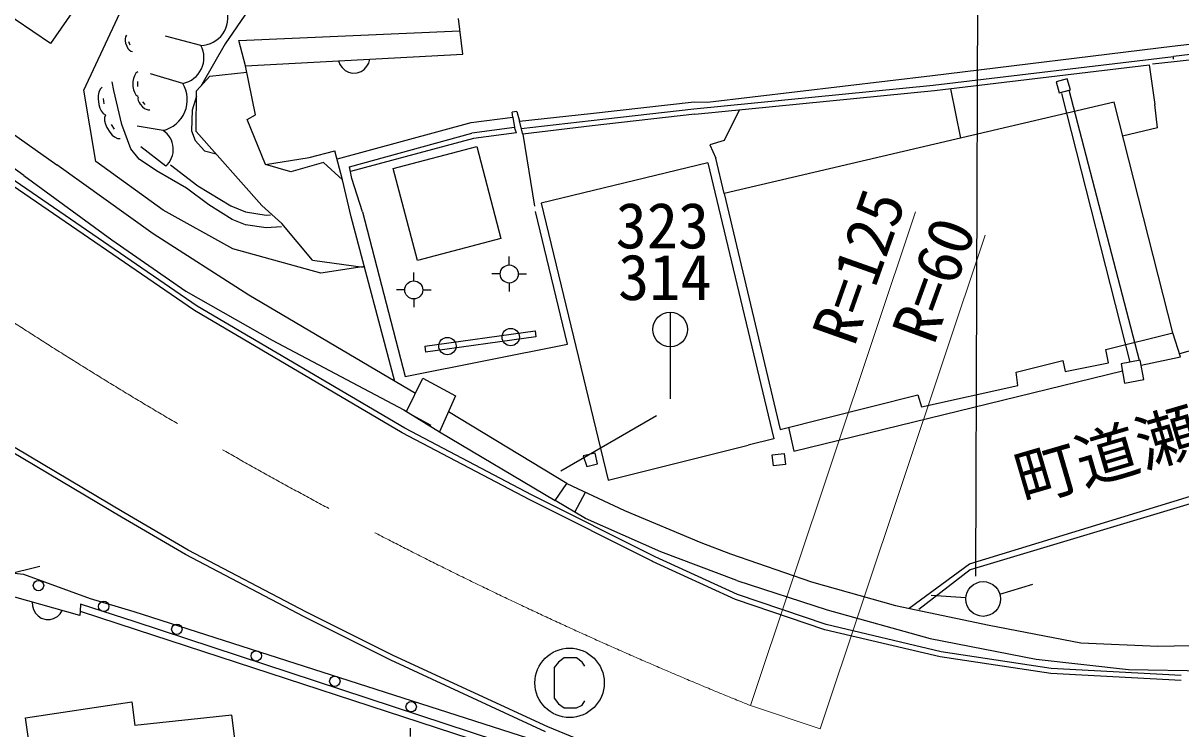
# Model space of a CAD drawing. Units: millimetres, scale not verified. Extents: x 40000 to 680000, y 20000 to 380000.
# Drawn here: x 117259 to 150628, y 270059 to 290391 of the extents above; entities that cross this region are included whole.
import ezdxf
from ezdxf.enums import TextEntityAlignment as Align

# ---------------------------------------------------------------- set-up
doc = ezdxf.new("R2010")
doc.units = ezdxf.units.MM
doc.header["$LTSCALE"] = 1000
doc.linetypes.add('CHAIN', pattern=[18.5, 12, -1.5, 3.5, -1.5])
for name, color, linetype, lineweight in [('M-BGD', 7, 'Continuous', 25), ('M-BGD-EXST', 7, 'Continuous', 25), ('M-BMK', 2, 'CHAIN', 13), ('M-STR-HTXT', 7, 'Continuous', 13), ('M-STR-STRC', 7, 'Continuous', 25)]:
    doc.layers.add(name, color=color, linetype=linetype, lineweight=lineweight)
doc.styles.add('ＭＳ ゴシック', font='')
doc.styles.get('ＭＳ ゴシック').set_extended_font_data('MS Gothic')

msp = doc.modelspace()

# ---------------------------------------------------------------- linework, layer by layer
at = {"layer": 'M-BGD'}
for p, q in [((119007, 288462), (121139, 293006)), ((118048, 289805), (114447, 292241)), ((119636, 292091), (118048, 289805)), ((111533, 291047), (118226, 286312)), ((117277, 286004), (111010, 290460)), ((129930, 289493), (129805, 290523)), ((120208, 289999), (120198, 289941)), ((120235, 290041), (120208, 289999)), ((122384, 289752), (121360, 290020)), ((123479, 289889), (129848, 290169)), ((150375, 289724), (153443, 290079)), ((120198, 289941), (120200, 289878)), ((120200, 289878), (120212, 289818)), ((120212, 289818), (120247, 289725)), ((120247, 289725), (120281, 289663)), ((120281, 289663), (120318, 289623)), ((120341, 289760), (120305, 289854)), ((123669, 289166), (123479, 289889)), ((143468, 288884), (150375, 289724)), ((153487, 289776), (150414, 289435)), ((120318, 289623), (120363, 289587)), ((120363, 289587), (120412, 289573)), ((123669, 289166), (129930, 289493)), ((126350, 289306), (126391, 289200)), ((127218, 289243), (127249, 289353)), ((143492, 288606), (150414, 289435)), ((150417, 289358), (150414, 289435)), ((153514, 289620), (150436, 289279)), ((120562, 288988), (120506, 288946)), ((122636, 288868), (123708, 288975)), ((123957, 287753), (123669, 289166)), ((126391, 289200), (126450, 289113)), ((126450, 289113), (126545, 289028)), ((126545, 289028), (126637, 288979)), ((126637, 288979), (126747, 288948)), ((126891, 288956), (126997, 288997)), ((126997, 288997), (127084, 289056)), ((127084, 289056), (127169, 289150)), ((127169, 289150), (127218, 289243)), ((143525, 288449), (149718, 289187)), ((149718, 289187), (149881, 288048)), ((150436, 289279), (149808, 289212)), ((120436, 288792), (120422, 288708)), ((120422, 288708), (120422, 288568)), ((120464, 288876), (120436, 288792)), ((120506, 288946), (120464, 288876)), ((120562, 288568), (120562, 288708)), ((121865, 288656), (120926, 288934)), ((122256, 288442), (122636, 288868)), ((126747, 288948), (126891, 288956)), ((136988, 288113), (143468, 288884)), ((147355, 288786), (147037, 288696)), ((147037, 288696), (147125, 288384)), ((147443, 288474), (147355, 288786)), ((119353, 286407), (119007, 288462)), ((119423, 288304), (119418, 288206)), ((119443, 288403), (119423, 288304)), ((119482, 288488), (119443, 288403)), ((119540, 288543), (119482, 288488)), ((120422, 288568), (120436, 288470)), ((120436, 288470), (120464, 288400)), ((120464, 288400), (120506, 288330)), ((120506, 288330), (120562, 288288)), ((122248, 287270), (122256, 288442)), ((136589, 287924), (143492, 288606)), ((136618, 287773), (143525, 288449)), ((143992, 288502), (144279, 287079)), ((147125, 288384), (147443, 288474)), ((147186, 288362), (149154, 280624)), ((149433, 280675), (147411, 288464)), ((119418, 288206), (119437, 288047)), ((119437, 288047), (119465, 287938)), ((119595, 288066), (119577, 288225)), ((120577, 288271), (120567, 288222)), ((120567, 288222), (120578, 288165)), ((120578, 288165), (120603, 288106)), ((120603, 288106), (120635, 288055)), ((120635, 288055), (120701, 287980)), ((120701, 287980), (120755, 287935)), ((120776, 288047), (120710, 288121)), ((133616, 287790), (136595, 288126)), ((136595, 288126), (136988, 288113)), ((148706, 288116), (137463, 285481)), ((150398, 281464), (148706, 288116)), ((149958, 287375), (149881, 288048)), ((119465, 287938), (119506, 287862)), ((119506, 287862), (119563, 287788)), ((119563, 287788), (119633, 287748)), ((119635, 287744), (119606, 287669)), ((119606, 287669), (119608, 287576)), ((120755, 287935), (120804, 287911)), ((120804, 287911), (120859, 287893)), ((120859, 287893), (120909, 287897)), ((123711, 287611), (123957, 287753)), ((130177, 287532), (131375, 287687)), ((131487, 287844), (131353, 287830)), ((131375, 287687), (131353, 287830)), ((131375, 287687), (131426, 287383)), ((131487, 287844), (131568, 287565)), ((131568, 287565), (133616, 287790)), ((133634, 287584), (136589, 287924)), ((136618, 287773), (133661, 287430)), ((137461, 287008), (137915, 287900)), ((119608, 287576), (119631, 287478)), ((119631, 287478), (119668, 287388)), ((119668, 287388), (119753, 287252)), ((119889, 287336), (119804, 287472)), ((121290, 287295), (120542, 287423)), ((124243, 286314), (123711, 287611)), ((126320, 286480), (130177, 287532)), ((131426, 287383), (130192, 287218)), ((131475, 287227), (131426, 287383)), ((131662, 287194), (131568, 287565)), ((131617, 287354), (133634, 287584)), ((133661, 287430), (131662, 287194)), ((149958, 287375), (148946, 287136)), ((119753, 287252), (119825, 287165)), ((119825, 287165), (119895, 287114)), ((119895, 287114), (119978, 287072)), ((119978, 287072), (120057, 287065)), ((124142, 285138), (122248, 287270)), ((126669, 286251), (130192, 287218)), ((130241, 287065), (126693, 286113)), ((131475, 287227), (130241, 287065)), ((131662, 287194), (131995, 285116)), ((137461, 287008), (137054, 286888)), ((121367, 286269), (120654, 286832)), ((125504, 286524), (126244, 286711)), ((126466, 285879), (126244, 286711)), ((127921, 286205), (130332, 286842)), ((130332, 286842), (131032, 284190)), ((137054, 286888), (137223, 286503)), ((121005, 284324), (118226, 286312)), ((121293, 285001), (119353, 286407)), ((124243, 286314), (125504, 286524)), ((124977, 286110), (124243, 286314)), ((125918, 286373), (124977, 286110)), ((126466, 285879), (125918, 286373)), ((136990, 286368), (132191, 285204)), ((136990, 286368), (137302, 285082)), ((137463, 285481), (137223, 286503)), ((117277, 286004), (119814, 284150)), ((126737, 285920), (126669, 286251)), ((128621, 283553), (127921, 286205)), ((122195, 282113), (116788, 285824)), ((122276, 282240), (116874, 285948)), ((126716, 284807), (126466, 285879)), ((127037, 284957), (126737, 285920)), ((137463, 285481), (139078, 278686)), ((123304, 283887), (121293, 285001)), ((124712, 284615), (124142, 285138)), ((132191, 285204), (134117, 277228)), ((137302, 285082), (138897, 278417)), ((127971, 280071), (126716, 284807)), ((127037, 284957), (128271, 280212)), ((132950, 281139), (132031, 284966)), ((164320, 284724), (150593, 280865)), ((123768, 282552), (121005, 284324)), ((125599, 283562), (124712, 284615)), ((119814, 284150), (121949, 282666)), ((131032, 284190), (128621, 283553)), ((125836, 283188), (123304, 283887)), ((131269, 283424), (131269, 283664)), ((125599, 283562), (127058, 283362)), ((127028, 283366), (125836, 283188)), ((127095, 283376), (127050, 283370)), ((128518, 282967), (128518, 283207)), ((131009, 283164), (130769, 283164)), ((131529, 283164), (131769, 283164)), ((121949, 282666), (124435, 281257)), ((128258, 282707), (128018, 282707)), ((128778, 282707), (129018, 282707)), ((131269, 282904), (131269, 282664)), ((128563, 279722), (123768, 282552)), ((128518, 282447), (128518, 282207)), ((128188, 278586), (122195, 282113)), ((128261, 278718), (122276, 282240)), ((128838, 281085), (132017, 281527)), ((132038, 281352), (128859, 280910)), ((132017, 281527), (132038, 281352)), ((148466, 280989), (150398, 281464)), ((150620, 280780), (150398, 281464)), ((124435, 281257), (128234, 279248)), ((128271, 280212), (132950, 281139)), ((128838, 281085), (128859, 280910)), ((148546, 280608), (148466, 280989)), ((145880, 280333), (147225, 280667)), ((147225, 280667), (147297, 280356)), ((149458, 280679), (148904, 280579)), ((149559, 280123), (149458, 280679)), ((149484, 280539), (150620, 280780)), ((139471, 278058), (148941, 280374)), ((145925, 279947), (145880, 280333)), ((147297, 280356), (148546, 280608)), ((148904, 280579), (149005, 280023)), ((128306, 279203), (128781, 280162)), ((128781, 280162), (129723, 279651)), ((149005, 280023), (149559, 280123)), ((129723, 279651), (129256, 278615)), ((139078, 278686), (143045, 279682)), ((143045, 279682), (143156, 279340)), ((143156, 279340), (145925, 279947)), ((128234, 279248), (129256, 278615)), ((129021, 278795), (128473, 279099)), ((132927, 277132), (129515, 279189)), ((144536, 274814), (158589, 279117)), ((131930, 276795), (128261, 278718)), ((139316, 278746), (139471, 278058)), ((158618, 278872), (144557, 274639)), ((131861, 276661), (128188, 278586)), ((129256, 278615), (132593, 276635)), ((138897, 278417), (138153, 278232)), ((120089, 276158), (116946, 278026)), ((120165, 276288), (117026, 278153)), ((133743, 278001), (133396, 277925)), ((133814, 277690), (133743, 278001)), ((134117, 277228), (138153, 278232)), ((138845, 277949), (139195, 277990)), ((139195, 277990), (139232, 277675)), ((133396, 277925), (133503, 277618)), ((133503, 277618), (133814, 277690)), ((138882, 277634), (138845, 277949)), ((139232, 277675), (138882, 277634)), ((132593, 276635), (132927, 277132)), ((132927, 277132), (134588, 276345)), ((135404, 274884), (131861, 276661)), ((135471, 275018), (131930, 276795)), ((133471, 276116), (132593, 276635)), ((133161, 276299), (133463, 276878)), ((134588, 276345), (136788, 275425)), ((121941, 275079), (120089, 276158)), ((122014, 275210), (120165, 276288)), ((135642, 275160), (133471, 276116)), ((136788, 275425), (137644, 275099)), ((125357, 273286), (121941, 275079)), ((125425, 273419), (122014, 275210)), ((137849, 273926), (135473, 275017)), ((137831, 274337), (135642, 275160)), ((137644, 275099), (139982, 274291)), ((116774, 274502), (117744, 274745)), ((137794, 273786), (135403, 274884)), ((142799, 273531), (144536, 274814)), ((144557, 274639), (143077, 273496)), ((117006, 274545), (117273, 274511)), ((117273, 274511), (119193, 273816)), ((137831, 274337), (140430, 273491)), ((139982, 274291), (142404, 273615)), ((145407, 273942), (146366, 274226)), ((118890, 273320), (117021, 273857)), ((117523, 273713), (117527, 273599)), ((118916, 273652), (118907, 273454)), ((120486, 273146), (118916, 273652)), ((119193, 273816), (120452, 273437)), ((140362, 272916), (137794, 273786)), ((140403, 273061), (137849, 273926)), ((144429, 273835), (143431, 273905)), ((117527, 273599), (117554, 273498)), ((117554, 273498), (117616, 273387)), ((117616, 273387), (117688, 273310)), ((117688, 273310), (117782, 273245)), ((118135, 273238), (118246, 273299)), ((118246, 273299), (118323, 273371)), ((118323, 273371), (118388, 273465)), ((118907, 273454), (118890, 273320)), ((118907, 273454), (120513, 272919)), ((120452, 273437), (131823, 269788)), ((127923, 272176), (125425, 273419)), ((140430, 273491), (143402, 272666)), ((142404, 273615), (145098, 273042)), ((117782, 273245), (117920, 273206)), ((117920, 273206), (118034, 273210)), ((118034, 273210), (118135, 273238)), ((130916, 269715), (120486, 273146)), ((127858, 272040), (125357, 273286)), ((143719, 272278), (140403, 273061)), ((145098, 273042), (147749, 272535)), ((120513, 272919), (132196, 269112)), ((143691, 272131), (140362, 272916)), ((143402, 272666), (146455, 272064)), ((147749, 272535), (149961, 272438)), ((149961, 272438), (152936, 272502)), ((132319, 269977), (127858, 272040)), ((132379, 270114), (127923, 272176)), ((146877, 271649), (143691, 272131)), ((146893, 271799), (143719, 272278)), ((146455, 272064), (149116, 271772)), ((150635, 271448), (146877, 271649)), ((150637, 271598), (146893, 271799)), ((149116, 271772), (151714, 271720)), ((117328, 270380), (120395, 270836)), ((120395, 270836), (120474, 270156)), ((117951, 265888), (117328, 270380)), ((123277, 270452), (120474, 270156)), ((123780, 266424), (123277, 270452)), ((128423, 269840), (128423, 270080)), ((138623, 267576), (132379, 270114))]:
    msp.add_line(p, q, dxfattribs=at)
for points in [[(123758, 290772), (123084, 289800), (122405, 288619), (122394, 288596)], [(124707, 284527), (124267, 284494), (123672, 284583), (123279, 284734), (122611, 285159), (121966, 285639), (121101, 286138), (120607, 286468), (120365, 286770), (120102, 287471), (119875, 288448), (119822, 288705)], [(122255, 288283), (122130, 287889), (122114, 287292), (122214, 287008), (122490, 286710), (122818, 286628)], [(121507, 286313), (122298, 285700), (123248, 285126), (123667, 284955), (124261, 284860), (124388, 284871)]]:
    msp.add_lwpolyline(points, dxfattribs=at)
for centre, radius in [((131269, 283164), 260), ((128518, 282707), 260), ((129487, 281088), 250), ((131311, 281346), 250), ((117702, 274186), 150), ((144928, 273800), 500), ((119583, 273587), 150), ((121688, 272927), 150), ((123977, 272159), 150), ((126242, 271431), 150), ((128442, 270696), 150)]:
    msp.add_circle(centre, radius, dxfattribs=at)
for centre, radius, start, end in [((122366, 290547), 796, 271.2563, 17.5166), ((121713, 289398), 758, 281.5247, 27.7849), ((121067, 288191), 923, 283.9912, 30.2515), ((120944, 286753), 643, 311.144, 57.4043)]:
    msp.add_arc(centre, radius, start, end, dxfattribs=at)
at = {"layer": 'M-BGD-EXST'}
for p, q in [((132688, 271984), (132568, 271824)), ((132848, 272104), (132688, 271984)), ((133208, 272104), (132848, 272104)), ((133368, 271984), (133208, 272104)), ((133448, 271864), (133368, 271984)), ((132568, 271824), (132568, 270944)), ((132568, 270944), (132688, 270784)), ((132688, 270784), (132848, 270664)), ((132848, 270664), (133208, 270664)), ((133208, 270664), (133368, 270744)), ((133368, 270744), (133448, 270864))]:
    msp.add_line(p, q, dxfattribs=at)
msp.add_circle((133008, 271384), 1000, dxfattribs=at)
at = {"layer": 'M-BMK'}
msp.add_line((138219, 270731), (140228, 270059), dxfattribs=at)
msp.add_arc((184983, 386654), 125000, 234.08801, 248.03075, dxfattribs=at)
at = {"layer": 'M-STR-HTXT'}
for p, q in [((138219, 270731), (142978, 284956)), ((144987, 284284), (140228, 270059))]:
    msp.add_line(p, q, dxfattribs=at)
at = {"layer": 'M-STR-STRC'}
for p, q in [((144722, 274460), (144820, 304712)), ((135910, 282066), (135910, 279566)), ((135517, 279080), (132754, 277487))]:
    msp.add_line(p, q, dxfattribs=at)
for centre in [(135910, 281566), (144928, 273800)]:
    msp.add_circle(centre, 500, dxfattribs=at)

# ---------------------------------------------------------------- texts
at = {"layer": 'M-BGD', "style": 'ＭＳ ゴシック'}
msp.add_text('町道瀬戸殿後線', height=1320, rotation=16.3, dxfattribs=at).set_placement((146202, 276172), align=Align.BOTTOM_LEFT)
at = {"layer": 'M-STR-HTXT', "style": 'ＭＳ ゴシック'}
for s, rotation, p in [('R=125', 70.5, (141591, 280913)), ('R=60', 70, (143884, 280951))]:
    msp.add_text(s, height=1320, rotation=rotation, dxfattribs=at).set_placement(p, align=Align.BOTTOM_LEFT)
at = {"layer": 'M-STR-STRC', "style": 'ＭＳ ゴシック'}
for s, p in [('323', (134337, 283504)), ('314', (134407, 282017))]:
    msp.add_text(s, height=1320, dxfattribs=at).set_placement(p, align=Align.BOTTOM_LEFT)

doc.saveas('drawing.dxf')
